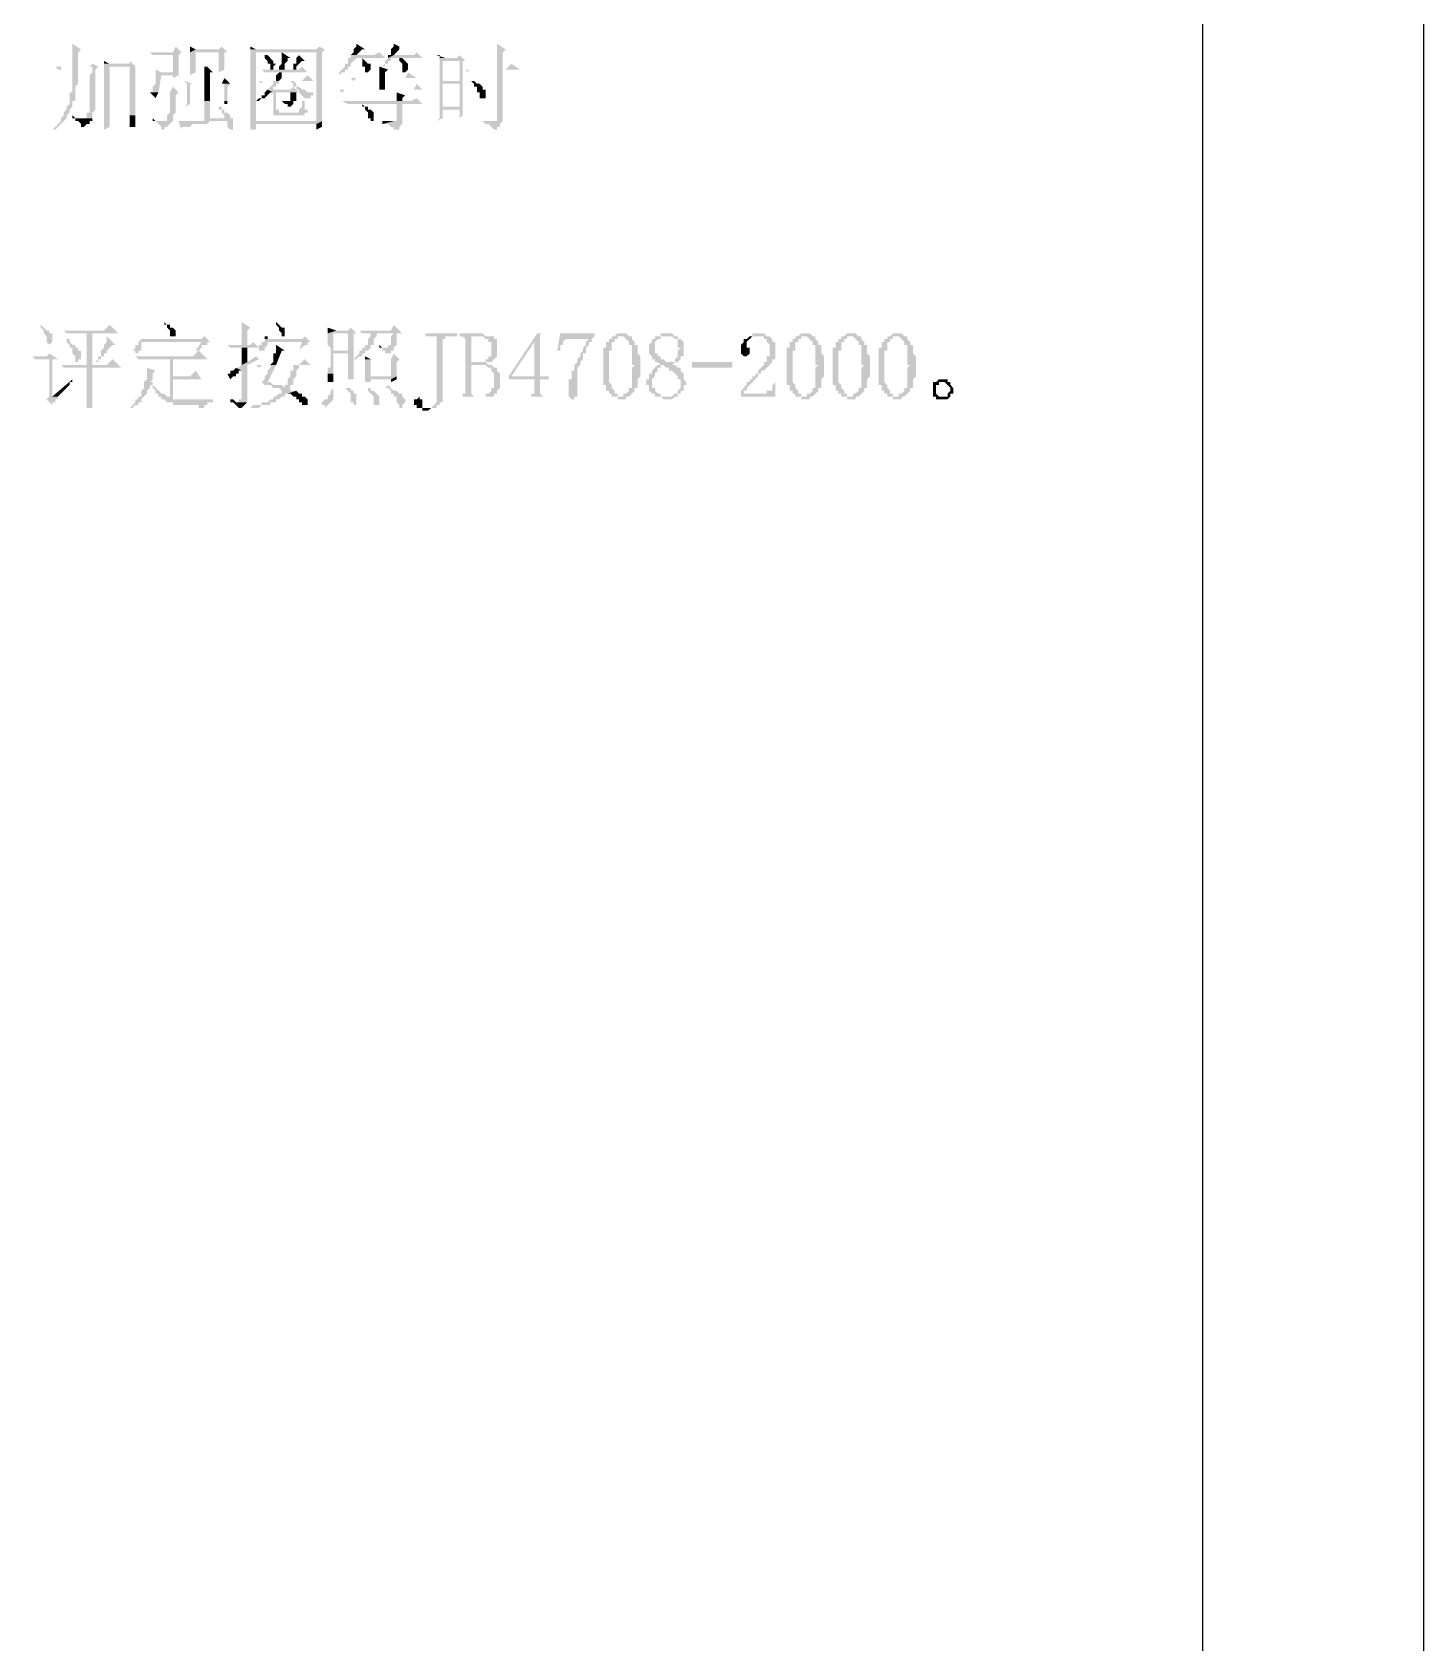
# Model space of a CAD drawing. Extents: x 51 to 246, y 3 to 417.
# Drawn here: x 225.34 to 245.87, y 308.46 to 332.23 of the extents above; entities that cross this region are included whole.
import ezdxf

# ---------------------------------------------------------------- set-up
doc = ezdxf.new("R2010")
doc.units = 0
doc.header["$MEASUREMENT"] = 0
doc.layers.add('_____1', color=160, linetype='Continuous')

msp = doc.modelspace()

# ---------------------------------------------------------------- hatches: boundary and pattern name
at = {"layer": '_____1'}
for points in [[(225.933, 332.062), (225.933, 331.724), (226.018, 331.724), (226.018, 331.935), (226.06, 331.978)], [(227.457, 332.02), (227.415, 331.935), (227.076, 331.935), (227.118, 331.893), (227.415, 331.893), (227.542, 331.935)], [(227.542, 331.935), (227.415, 331.893), (227.415, 331.639), (227.245, 331.639), (227.499, 331.639), (227.499, 331.893)], [(227.669, 332.02), (227.669, 331.935), (227.753, 331.978)], [(228.134, 332.02), (228.092, 331.978), (227.753, 331.978), (227.669, 331.935), (227.669, 331.724), (228.092, 331.724), (228.092, 331.639), (228.177, 331.681), (228.177, 331.724), (227.753, 331.724), (227.753, 331.935), (228.219, 331.935)], [(228.219, 331.935), (228.092, 331.935), (228.092, 331.724), (227.753, 331.724), (228.177, 331.724), (228.177, 331.935)], [(229.574, 332.02), (229.531, 331.978), (228.558, 331.978), (228.558, 330.919), (228.642, 330.919), (228.642, 331.935), (229.531, 331.935), (229.658, 331.978)], [(228.558, 332.02), (228.558, 331.978), (228.642, 331.978)], [(229.658, 331.978), (229.531, 331.935), (229.531, 330.919), (228.558, 330.919), (228.558, 330.792), (228.642, 330.792), (228.642, 330.877), (229.531, 330.877), (229.616, 330.919), (229.616, 331.935)], [(229.023, 331.935), (229.023, 331.766), (228.981, 331.724), (228.981, 331.681), (229.066, 331.681), (229.066, 331.766), (229.108, 331.808), (229.108, 331.851), (229.15, 331.851)], [(229.277, 331.893), (229.235, 331.851), (229.235, 331.766), (229.193, 331.766), (229.193, 331.681), (229.15, 331.681), (229.235, 331.681), (229.235, 331.724), (229.277, 331.766), (229.32, 331.808), (229.362, 331.808)], [(230.463, 331.935), (230.378, 331.893), (230.039, 331.893), (230.039, 331.851), (229.997, 331.851), (229.997, 331.766), (229.955, 331.766), (229.955, 331.724), (229.87, 331.639), (229.87, 331.597), (229.912, 331.639), (229.955, 331.639), (229.955, 331.681), (229.997, 331.681), (229.997, 331.724), (230.039, 331.724), (230.039, 331.766), (230.124, 331.851), (230.547, 331.851)], [(230.124, 332.062), (230.124, 332.02), (230.082, 331.978), (230.082, 331.935), (230.039, 331.893), (230.124, 331.893), (230.209, 331.978), (230.251, 331.978)], [(231.013, 331.935), (230.971, 331.893), (230.674, 331.893), (230.59, 331.851), (230.547, 331.808), (230.547, 331.766), (230.505, 331.724), (230.547, 331.724), (230.547, 331.766), (230.59, 331.766), (230.59, 331.808), (230.632, 331.808), (230.632, 331.851), (231.098, 331.851)], [(230.674, 332.062), (230.674, 332.02), (230.632, 331.978), (230.632, 331.893), (230.59, 331.893), (230.59, 331.851), (230.674, 331.893), (230.759, 331.978), (230.759, 332.02)], [(230.759, 331.851), (230.759, 331.808), (230.801, 331.766), (230.801, 331.639), (230.844, 331.639), (230.886, 331.681), (230.886, 331.766), (230.801, 331.851)], [(231.309, 331.893), (231.352, 331.893), (231.352, 331.851), (231.436, 331.851)], [(231.648, 331.893), (231.606, 331.851), (231.352, 331.851), (231.352, 331.089), (231.648, 331.089), (231.648, 330.962), (231.69, 331.004), (231.69, 331.089), (231.394, 331.131), (231.394, 331.47), (231.648, 331.47), (231.394, 331.512), (231.394, 331.808), (231.733, 331.808)], [(232.198, 332.062), (232.198, 331.681), (232.283, 331.681), (232.283, 331.935), (232.325, 331.978)], [(225.933, 331.724), (225.933, 331.343), (225.891, 331.343), (225.891, 331.173), (225.848, 331.131), (225.848, 331.089), (225.806, 331.046), (225.806, 331.004), (225.764, 330.962), (225.764, 330.919), (225.637, 330.792), (225.679, 330.792), (225.848, 330.962), (225.848, 331.004), (225.891, 331.046), (225.891, 331.089), (225.933, 331.131), (225.933, 331.216), (225.975, 331.216), (225.975, 331.427), (226.018, 331.47), (226.018, 331.724), (226.229, 331.724)], [(226.229, 331.766), (226.187, 331.724), (225.679, 331.724), (225.721, 331.681), (225.764, 331.681), (225.764, 331.724), (226.314, 331.724)], [(226.314, 331.724), (225.933, 331.724), (226.229, 331.724), (226.229, 331.639), (226.187, 331.597), (226.187, 331.046), (226.145, 331.046), (226.145, 330.962), (226.102, 330.962), (226.229, 330.962), (226.229, 331.046), (226.272, 331.089), (226.272, 331.681)], [(226.78, 331.808), (226.78, 331.766), (226.399, 331.766), (226.399, 331.004), (226.483, 331.004), (226.483, 331.724), (226.864, 331.724)], [(226.399, 331.808), (226.399, 331.766), (226.483, 331.766)], [(227.161, 331.597), (227.161, 331.47), (227.118, 331.427), (227.118, 331.343), (227.203, 331.343), (227.245, 331.597), (227.415, 331.597)], [(227.161, 331.681), (227.161, 331.597), (227.415, 331.597), (227.415, 331.554), (227.499, 331.597), (227.499, 331.639), (227.245, 331.639)], [(227.669, 331.724), (227.669, 331.597), (227.753, 331.639), (227.753, 331.724), (228.092, 331.724)], [(227.923, 331.724), (227.88, 331.724), (227.88, 331.47), (227.711, 331.47), (227.965, 331.47), (227.965, 331.639), (228.007, 331.639)], [(229.404, 331.597), (229.32, 331.512), (228.685, 331.512), (228.727, 331.47), (228.727, 331.512), (229.489, 331.512)], [(229.32, 331.724), (229.277, 331.681), (228.727, 331.681), (228.769, 331.639), (229.404, 331.639)], [(230.886, 331.639), (230.844, 331.554), (230.039, 331.554), (230.082, 331.512), (230.124, 331.554), (231.013, 331.554)], [(230.463, 331.724), (230.463, 331.554), (230.547, 331.554), (230.547, 331.639), (230.59, 331.681)], [(231.733, 331.808), (231.648, 331.808), (231.648, 331.512), (231.394, 331.512), (231.648, 331.47), (231.648, 331.131), (231.394, 331.131), (231.69, 331.089), (231.69, 331.808)], [(232.41, 331.766), (232.325, 331.681), (231.733, 331.681), (231.775, 331.639), (231.775, 331.681), (232.537, 331.681)], [(232.283, 331.681), (232.198, 331.681), (232.198, 330.919), (231.944, 330.919), (231.987, 330.919), (232.029, 330.877), (232.071, 330.877), (232.156, 330.792), (232.198, 330.792), (232.198, 330.835), (232.241, 330.835), (232.241, 330.877), (232.283, 330.919), (232.283, 330.962)], [(227.415, 331.427), (227.372, 331.343), (227.076, 331.343), (227.372, 331.343), (227.372, 331.046), (227.33, 331.004), (227.33, 330.919), (227.161, 330.919), (227.245, 330.835), (227.245, 330.792), (227.288, 330.792), (227.288, 330.835), (227.33, 330.835), (227.415, 330.919), (227.415, 331.004), (227.457, 331.046), (227.457, 331.3), (227.499, 331.343)], [(227.584, 331.512), (227.626, 331.47), (228.177, 331.47), (228.177, 331.216), (227.669, 331.216), (228.219, 331.216), (228.219, 331.427), (228.261, 331.47), (227.711, 331.47)], [(227.626, 331.47), (227.626, 331.173), (227.584, 331.131), (227.669, 331.173), (227.669, 331.216), (228.219, 331.216), (227.669, 331.216), (227.669, 331.47), (228.177, 331.47)], [(228.177, 331.554), (228.134, 331.47), (227.965, 331.47), (228.261, 331.47)], [(228.812, 331.385), (228.769, 331.343), (228.769, 331.3), (228.727, 331.3), (228.727, 331.258), (228.685, 331.258), (228.642, 331.216), (228.685, 331.216), (228.727, 331.258), (228.769, 331.258), (228.854, 331.343), (228.896, 331.343)], [(228.896, 331.512), (228.896, 331.47), (228.812, 331.385), (228.939, 331.385), (228.896, 331.385), (228.896, 331.427), (228.939, 331.427), (228.939, 331.47), (228.981, 331.47), (228.981, 331.512), (229.15, 331.512)], [(229.193, 331.427), (229.15, 331.385), (228.812, 331.385), (228.896, 331.343), (228.896, 331.004), (229.362, 331.004), (229.362, 331.046), (229.404, 331.046), (228.981, 331.046), (228.981, 331.089), (228.939, 331.089), (228.939, 331.343), (229.277, 331.343)], [(231.013, 331.47), (230.971, 331.385), (229.87, 331.385), (229.912, 331.343), (229.955, 331.385), (231.098, 331.385)], [(227.076, 331.343), (227.161, 331.258), (227.203, 331.343), (227.372, 331.343)], [(227.965, 331.216), (227.88, 331.216), (227.88, 330.919), (228.219, 330.919), (228.219, 330.835), (228.261, 330.792), (228.304, 330.792), (228.304, 330.962), (227.965, 330.962)], [(228.092, 331.131), (228.092, 331.089), (228.134, 331.089), (228.134, 331.046), (228.177, 331.004), (228.177, 330.962), (227.965, 330.962), (228.304, 330.962), (228.261, 330.962), (228.261, 331.004), (228.219, 331.046), (228.177, 331.046), (228.177, 331.089), (228.134, 331.089), (228.134, 331.131)], [(229.277, 331.343), (229.15, 331.343), (229.15, 331.216), (229.023, 331.216), (229.066, 331.173), (229.108, 331.173), (229.108, 331.131), (229.15, 331.131), (229.193, 331.173), (229.193, 331.216), (229.235, 331.216), (229.235, 331.343)], [(229.023, 331.216), (229.108, 331.216), (229.066, 331.216)], [(231.013, 331.258), (230.928, 331.216), (229.912, 331.216), (229.997, 331.173), (231.098, 331.173)], [(230.209, 331.173), (230.209, 331.131), (230.251, 331.131), (230.251, 331.089), (230.293, 331.046), (230.293, 330.962), (230.336, 330.962), (230.336, 330.919), (230.378, 330.919), (230.378, 331.046), (230.336, 331.089), (230.293, 331.089), (230.293, 331.131), (230.251, 331.131)], [(230.801, 331.173), (230.717, 331.173), (230.717, 330.919), (230.674, 330.919), (230.505, 330.877), (230.59, 330.877), (230.632, 330.835), (230.674, 330.835), (230.674, 330.792), (230.759, 330.792), (230.759, 330.835), (230.801, 330.877), (230.801, 330.919)], [(230.717, 331.343), (230.717, 331.216), (230.801, 331.216), (230.801, 331.258), (230.844, 331.3)], [(227.118, 330.962), (227.118, 330.919), (227.288, 330.919), (227.161, 330.919)], [(227.88, 330.919), (227.499, 330.919), (227.542, 330.792), (227.542, 330.835), (227.669, 330.835), (227.711, 330.877), (227.923, 330.877), (227.965, 330.919), (228.219, 330.919)], [(229.616, 330.919), (229.531, 330.877), (229.531, 330.792), (229.616, 330.835), (229.616, 330.877)], [(230.505, 330.919), (230.505, 330.877), (230.674, 330.919), (230.547, 330.919)], [(231.352, 331.089), (231.352, 330.962), (231.309, 330.919), (231.394, 330.962), (231.394, 331.089), (231.648, 331.089)], [(231.944, 330.919), (232.156, 330.919), (231.987, 330.919)], [(225.467, 327.914), (225.467, 327.871), (225.51, 327.829), (225.51, 327.787), (225.552, 327.744), (225.552, 327.66), (225.594, 327.617), (225.637, 327.66), (225.637, 327.787), (225.594, 327.787), (225.594, 327.829), (225.552, 327.829), (225.51, 327.871)], [(226.483, 327.914), (226.399, 327.829), (225.806, 327.829), (225.848, 327.787), (226.61, 327.787)], [(228.431, 327.956), (228.431, 327.617), (228.515, 327.617), (228.515, 327.829), (228.558, 327.871)], [(229.701, 327.871), (229.701, 327.787), (229.828, 327.829)], [(230.039, 327.871), (229.997, 327.829), (229.828, 327.829), (229.701, 327.787), (229.701, 327.617), (229.743, 327.575), (229.743, 327.279), (229.701, 327.279), (229.701, 327.194), (229.997, 327.194), (229.997, 327.109), (230.082, 327.109), (230.082, 327.194), (229.785, 327.194), (229.785, 327.49), (230.082, 327.49), (229.785, 327.533), (229.785, 327.787), (230.124, 327.787)], [(230.674, 327.914), (230.632, 327.829), (230.166, 327.829), (230.209, 327.787), (230.801, 327.787)], [(225.848, 327.702), (225.848, 327.66), (225.891, 327.617), (225.891, 327.575), (225.933, 327.575), (225.933, 327.49), (225.975, 327.448), (225.975, 327.363), (226.018, 327.363), (226.018, 327.406), (226.06, 327.406), (226.06, 327.533), (226.018, 327.533), (226.018, 327.575), (225.975, 327.575), (225.975, 327.617), (225.933, 327.617), (225.891, 327.66), (225.891, 327.702)], [(226.441, 327.744), (226.441, 327.66), (226.399, 327.617), (226.399, 327.575), (226.356, 327.533), (226.356, 327.448), (226.314, 327.448), (226.314, 327.406), (226.272, 327.363), (226.314, 327.363), (226.314, 327.406), (226.356, 327.406), (226.356, 327.448), (226.399, 327.448), (226.399, 327.49), (226.441, 327.49), (226.441, 327.533), (226.526, 327.617), (226.568, 327.617)], [(226.907, 327.66), (226.907, 327.617), (226.864, 327.617), (226.864, 327.575), (226.822, 327.533), (226.864, 327.533), (226.864, 327.49), (226.907, 327.49), (226.907, 327.533), (226.949, 327.533), (226.949, 327.66), (227.838, 327.66)], [(226.949, 327.787), (226.949, 327.702), (226.907, 327.66), (226.949, 327.702)], [(227.88, 327.744), (227.838, 327.702), (226.949, 327.702), (226.907, 327.66), (227.838, 327.66), (227.753, 327.533), (227.796, 327.533), (227.838, 327.575), (227.838, 327.617), (227.923, 327.617), (227.923, 327.66), (227.965, 327.66)], [(228.6, 327.66), (228.558, 327.617), (228.219, 327.617), (228.261, 327.575), (228.685, 327.575)], [(228.515, 327.575), (228.431, 327.575), (228.431, 327.321), (228.515, 327.363)], [(228.769, 327.702), (228.769, 327.66), (228.727, 327.66), (228.727, 327.617), (228.685, 327.617), (228.685, 327.533), (228.769, 327.533), (228.769, 327.575), (228.812, 327.617), (228.812, 327.66), (229.32, 327.66)], [(229.362, 327.744), (229.32, 327.702), (228.769, 327.702), (229.32, 327.66), (229.277, 327.533), (229.362, 327.617), (229.404, 327.617), (229.404, 327.66), (229.447, 327.66)], [(228.939, 327.617), (228.939, 327.49), (228.896, 327.49), (228.896, 327.363), (228.854, 327.321), (228.939, 327.321), (229.023, 327.533), (229.066, 327.533)], [(230.124, 327.787), (229.997, 327.787), (229.997, 327.533), (229.785, 327.533), (230.082, 327.49), (230.082, 327.787)], [(230.801, 327.787), (230.674, 327.787), (230.632, 327.744), (230.632, 327.617), (230.59, 327.617), (230.59, 327.575), (230.463, 327.575), (230.505, 327.575), (230.505, 327.533), (230.547, 327.533), (230.547, 327.49), (230.632, 327.49), (230.632, 327.533), (230.674, 327.533), (230.674, 327.575), (230.717, 327.617), (230.717, 327.787)], [(231.606, 327.787), (231.14, 327.787), (231.14, 327.744), (231.309, 327.744), (231.309, 326.771), (231.267, 326.728), (231.225, 326.686), (231.182, 326.686), (231.309, 326.686), (231.309, 326.728), (231.352, 326.728), (231.352, 326.771), (231.394, 326.771), (231.394, 327.702), (231.436, 327.702), (231.436, 327.744), (231.606, 327.744)], [(231.944, 327.787), (231.648, 327.787), (231.648, 327.744), (231.987, 327.744), (232.029, 327.702), (232.071, 327.702), (232.071, 327.66), (232.114, 327.66), (232.114, 327.448), (232.071, 327.448), (232.071, 327.406), (232.029, 327.406), (232.029, 327.363), (231.817, 327.363), (232.114, 327.363), (232.198, 327.448), (232.198, 327.702), (232.156, 327.702), (232.156, 327.744), (232.029, 327.744), (231.987, 327.787)], [(231.648, 327.744), (231.69, 327.744), (231.733, 327.702), (231.733, 326.898), (231.69, 326.898), (231.69, 326.855), (231.86, 326.855), (231.817, 326.898), (231.817, 327.321), (232.071, 327.321), (232.029, 327.363), (231.817, 327.363), (231.817, 327.744), (231.902, 327.744)], [(232.833, 327.787), (232.791, 327.787), (232.368, 327.152), (232.368, 327.109), (232.749, 327.109), (232.749, 326.898), (232.706, 326.898), (232.706, 326.855), (232.579, 326.855), (232.96, 326.855), (232.876, 326.855), (232.833, 326.898), (232.833, 327.109), (232.96, 327.109), (232.96, 327.152), (232.41, 327.152), (232.749, 327.66)], [(232.833, 327.787), (232.749, 327.66), (232.749, 327.152), (232.41, 327.152), (232.833, 327.152)], [(233.638, 327.787), (233.13, 327.787), (233.087, 327.533), (233.13, 327.533), (233.13, 327.617), (233.172, 327.617), (233.172, 327.66), (233.214, 327.702), (233.595, 327.702), (233.638, 327.744)], [(233.595, 327.702), (233.553, 327.702), (233.511, 327.66), (233.511, 327.617), (233.468, 327.575), (233.468, 327.533), (233.426, 327.49), (233.426, 327.448), (233.384, 327.406), (233.384, 327.363), (233.341, 327.321), (233.341, 327.236), (233.299, 327.236), (233.299, 327.109), (233.257, 327.109), (233.257, 326.855), (233.299, 326.813), (233.341, 326.813), (233.341, 326.855), (233.384, 326.855), (233.384, 327.279), (233.426, 327.321), (233.426, 327.363), (233.468, 327.406), (233.468, 327.49), (233.511, 327.49), (233.511, 327.575), (233.553, 327.617), (233.553, 327.66), (233.595, 327.66)], [(233.892, 327.744), (233.892, 327.702), (233.849, 327.702), (233.849, 327.66), (233.807, 327.66), (233.807, 327.575), (233.765, 327.575), (233.765, 327.025), (233.807, 327.025), (233.807, 326.94), (233.849, 326.94), (233.849, 326.898), (233.892, 326.898), (233.892, 326.855), (233.976, 326.855), (233.976, 326.813), (234.103, 326.813), (234.103, 326.855), (234.146, 326.855), (233.976, 326.855), (233.976, 326.898), (233.934, 326.898), (233.934, 326.94), (233.892, 326.982), (233.892, 327.025), (233.849, 327.067), (233.849, 327.533), (233.892, 327.533), (233.892, 327.66), (233.934, 327.66), (233.934, 327.702), (233.976, 327.702), (233.976, 327.744), (234.019, 327.744)], [(234.019, 327.787), (233.976, 327.787), (233.934, 327.744), (233.892, 327.744), (234.061, 327.744), (234.146, 327.66), (234.146, 327.617), (234.188, 327.617), (234.188, 327.321), (234.23, 327.321), (234.188, 327.279), (234.188, 326.982), (234.146, 326.982), (234.146, 326.94), (234.103, 326.898), (234.061, 326.898), (234.061, 326.855), (234.019, 326.855), (234.146, 326.855), (234.23, 326.94), (234.23, 326.982), (234.273, 326.982), (234.273, 327.109), (234.315, 327.152), (234.315, 327.448), (234.273, 327.49), (234.273, 327.617), (234.23, 327.617), (234.23, 327.66), (234.188, 327.702), (234.188, 327.744), (234.146, 327.744), (234.103, 327.787), (234.061, 327.787)], [(234.696, 327.787), (234.611, 327.787), (234.611, 327.744), (234.527, 327.744), (234.527, 327.702), (234.484, 327.702), (234.484, 327.66), (234.442, 327.617), (234.442, 327.49), (234.484, 327.448), (234.484, 327.406), (234.527, 327.406), (234.527, 327.363), (234.569, 327.363), (234.611, 327.321), (234.569, 327.321), (234.654, 327.321), (234.696, 327.279), (234.738, 327.279), (234.738, 327.236), (234.781, 327.236), (234.865, 327.152), (234.865, 327.109), (234.908, 327.109), (234.908, 326.982), (234.865, 326.94), (234.865, 326.898), (234.823, 326.898), (234.781, 326.855), (234.569, 326.855), (234.611, 326.855), (234.654, 326.813), (234.781, 326.813), (234.823, 326.855), (234.865, 326.855), (234.865, 326.898), (234.908, 326.898), (234.908, 326.94), (234.95, 326.94), (234.95, 327.025), (234.992, 327.025), (234.992, 327.067), (234.95, 327.109), (234.95, 327.194), (234.908, 327.236), (234.908, 327.279), (234.865, 327.279), (234.823, 327.321), (234.781, 327.321), (234.823, 327.363), (234.696, 327.363), (234.654, 327.406), (234.611, 327.406), (234.611, 327.448), (234.569, 327.448), (234.569, 327.49), (234.527, 327.49), (234.527, 327.66), (234.569, 327.702), (234.611, 327.702), (234.611, 327.744), (234.823, 327.744), (234.781, 327.787), (234.738, 327.787)], [(234.823, 327.744), (234.696, 327.744), (234.781, 327.744), (234.823, 327.702), (234.865, 327.702), (234.865, 327.575), (234.908, 327.575), (234.865, 327.533), (234.865, 327.448), (234.823, 327.406), (234.823, 327.363), (234.738, 327.363), (234.865, 327.363), (234.908, 327.406), (234.908, 327.448), (234.95, 327.448), (234.95, 327.66), (234.908, 327.702), (234.865, 327.702), (234.865, 327.744)], [(236.051, 327.787), (235.966, 327.787), (235.966, 327.744), (235.924, 327.744), (236.135, 327.744), (236.135, 327.702), (236.178, 327.702), (236.178, 327.66), (236.22, 327.617), (236.22, 327.448), (236.178, 327.448), (236.178, 327.363), (236.135, 327.363), (236.135, 327.321), (236.093, 327.279), (236.051, 327.236), (236.051, 327.194), (236.008, 327.194), (236.008, 327.152), (235.966, 327.152), (235.966, 327.109), (235.924, 327.109), (235.924, 327.067), (235.881, 327.067), (235.881, 327.025), (235.797, 326.94), (235.797, 326.898), (235.839, 326.898), (235.839, 326.94), (235.881, 326.94), (235.881, 326.982), (235.924, 327.025), (235.966, 327.067), (236.051, 327.152), (236.051, 327.194), (236.093, 327.194), (236.093, 327.236), (236.135, 327.236), (236.178, 327.279), (236.262, 327.363), (236.262, 327.406), (236.305, 327.406), (236.305, 327.66), (236.262, 327.66), (236.262, 327.702), (236.22, 327.744), (236.178, 327.744), (236.135, 327.787), (236.093, 327.787)], [(235.924, 327.744), (235.881, 327.702), (235.839, 327.702), (235.839, 327.66), (235.797, 327.617), (235.797, 327.49), (235.839, 327.448), (235.881, 327.448), (235.924, 327.49), (235.924, 327.575), (235.881, 327.575), (235.881, 327.66), (235.924, 327.702), (235.966, 327.744), (236.051, 327.744)], [(236.601, 327.744), (236.601, 327.702), (236.559, 327.702), (236.559, 327.66), (236.516, 327.66), (236.516, 327.575), (236.474, 327.575), (236.474, 327.025), (236.516, 327.025), (236.516, 326.94), (236.559, 326.94), (236.559, 326.898), (236.601, 326.898), (236.601, 326.855), (236.686, 326.855), (236.686, 326.813), (236.813, 326.813), (236.813, 326.855), (236.855, 326.855), (236.686, 326.855), (236.686, 326.898), (236.643, 326.898), (236.643, 326.94), (236.601, 326.982), (236.601, 327.025), (236.559, 327.067), (236.559, 327.533), (236.601, 327.533), (236.601, 327.66), (236.643, 327.66), (236.643, 327.702), (236.686, 327.702), (236.686, 327.744), (236.728, 327.744)], [(236.728, 327.787), (236.686, 327.787), (236.643, 327.744), (236.601, 327.744), (236.77, 327.744), (236.855, 327.66), (236.855, 327.617), (236.897, 327.617), (236.897, 327.321), (236.94, 327.321), (236.897, 327.279), (236.897, 326.982), (236.855, 326.982), (236.855, 326.94), (236.813, 326.898), (236.77, 326.898), (236.77, 326.855), (236.728, 326.855), (236.855, 326.855), (236.94, 326.94), (236.94, 326.982), (236.982, 326.982), (236.982, 327.109), (237.024, 327.152), (237.024, 327.448), (236.982, 327.49), (236.982, 327.617), (236.94, 327.617), (236.94, 327.66), (236.897, 327.702), (236.897, 327.744), (236.855, 327.744), (236.813, 327.787), (236.77, 327.787)], [(237.278, 327.744), (237.278, 327.702), (237.236, 327.702), (237.236, 327.66), (237.194, 327.66), (237.194, 327.575), (237.151, 327.575), (237.151, 327.025), (237.194, 327.025), (237.194, 326.94), (237.236, 326.94), (237.236, 326.898), (237.278, 326.898), (237.278, 326.855), (237.363, 326.855), (237.363, 326.813), (237.49, 326.813), (237.49, 326.855), (237.532, 326.855), (237.363, 326.855), (237.363, 326.898), (237.321, 326.898), (237.321, 326.94), (237.278, 326.982), (237.278, 327.025), (237.236, 327.067), (237.236, 327.533), (237.278, 327.533), (237.278, 327.66), (237.321, 327.66), (237.321, 327.702), (237.363, 327.702), (237.363, 327.744), (237.405, 327.744)], [(237.405, 327.787), (237.363, 327.787), (237.321, 327.744), (237.278, 327.744), (237.448, 327.744), (237.532, 327.66), (237.532, 327.617), (237.575, 327.617), (237.575, 327.321), (237.617, 327.321), (237.575, 327.279), (237.575, 326.982), (237.532, 326.982), (237.532, 326.94), (237.49, 326.898), (237.448, 326.898), (237.448, 326.855), (237.405, 326.855), (237.532, 326.855), (237.617, 326.94), (237.617, 326.982), (237.659, 326.982), (237.659, 327.109), (237.702, 327.152), (237.702, 327.448), (237.659, 327.49), (237.659, 327.617), (237.617, 327.617), (237.617, 327.66), (237.575, 327.702), (237.575, 327.744), (237.532, 327.744), (237.49, 327.787), (237.448, 327.787)], [(237.956, 327.744), (237.956, 327.702), (237.913, 327.702), (237.913, 327.66), (237.871, 327.66), (237.871, 327.575), (237.829, 327.575), (237.829, 327.025), (237.871, 327.025), (237.871, 326.94), (237.913, 326.94), (237.913, 326.898), (237.956, 326.898), (237.956, 326.855), (238.04, 326.855), (238.04, 326.813), (238.167, 326.813), (238.167, 326.855), (238.21, 326.855), (238.04, 326.855), (238.04, 326.898), (237.998, 326.898), (237.998, 326.94), (237.956, 326.982), (237.956, 327.025), (237.913, 327.067), (237.913, 327.533), (237.956, 327.533), (237.956, 327.66), (237.998, 327.66), (237.998, 327.702), (238.04, 327.702), (238.04, 327.744), (238.083, 327.744)], [(238.083, 327.787), (238.04, 327.787), (237.998, 327.744), (237.956, 327.744), (238.125, 327.744), (238.21, 327.66), (238.21, 327.617), (238.252, 327.617), (238.252, 327.321), (238.294, 327.321), (238.252, 327.279), (238.252, 326.982), (238.21, 326.982), (238.21, 326.94), (238.167, 326.898), (238.125, 326.898), (238.125, 326.855), (238.083, 326.855), (238.21, 326.855), (238.294, 326.94), (238.294, 326.982), (238.337, 326.982), (238.337, 327.109), (238.379, 327.152), (238.379, 327.448), (238.337, 327.49), (238.337, 327.617), (238.294, 327.617), (238.294, 327.66), (238.252, 327.702), (238.252, 327.744), (238.21, 327.744), (238.167, 327.787), (238.125, 327.787)], [(225.594, 327.49), (225.552, 327.448), (225.34, 327.448), (225.383, 327.406), (225.721, 327.406)], [(225.721, 327.406), (225.594, 327.406), (225.594, 326.855), (225.552, 326.813), (225.637, 326.728), (225.637, 326.771), (225.679, 326.771), (225.679, 326.813), (225.721, 326.813), (225.721, 326.855), (225.637, 326.855), (225.637, 327.406)], [(226.526, 327.406), (226.441, 327.321), (225.764, 327.321), (225.806, 327.279), (226.653, 327.279)], [(227.796, 327.533), (227.711, 327.448), (226.864, 327.448), (226.907, 327.406), (227.923, 327.406)], [(227.415, 327.406), (227.372, 327.406), (227.372, 326.855), (227.245, 326.813), (227.669, 326.813), (227.415, 326.813), (227.415, 327.109), (227.838, 327.109), (227.415, 327.152)], [(228.642, 327.448), (228.515, 327.363), (228.431, 327.321), (228.388, 327.279), (228.346, 327.279), (228.431, 327.236), (228.431, 326.813), (228.388, 326.813), (228.388, 326.771), (228.346, 326.771), (228.515, 326.771), (228.515, 327.321), (228.685, 327.406)], [(229.362, 327.406), (229.277, 327.321), (228.642, 327.321), (228.685, 327.279), (228.727, 327.321), (229.447, 327.321)], [(228.939, 327.321), (228.854, 327.321), (228.854, 327.279), (228.812, 327.236), (228.812, 327.194), (228.769, 327.152), (228.769, 327.109), (228.727, 327.067), (228.769, 327.025), (228.854, 327.025), (228.896, 326.982), (229.066, 326.982), (229.023, 327.025), (228.896, 327.025), (228.854, 327.067), (228.812, 327.067)], [(230.082, 327.49), (229.997, 327.49), (229.997, 327.194), (229.785, 327.194), (230.082, 327.194), (230.082, 327.448)], [(230.674, 327.49), (230.632, 327.406), (230.251, 327.406), (230.251, 327.067), (230.336, 327.067), (230.336, 327.109), (230.632, 327.109), (230.717, 327.152), (230.336, 327.152), (230.336, 327.406), (230.759, 327.406)], [(230.251, 327.448), (230.251, 327.406), (230.336, 327.406)], [(230.759, 327.406), (230.632, 327.406), (230.632, 327.152), (230.336, 327.152), (230.717, 327.152), (230.717, 327.363)], [(232.071, 327.321), (231.944, 327.321), (232.029, 327.321), (232.071, 327.279), (232.114, 327.279), (232.114, 327.236), (232.156, 327.194), (232.156, 326.982), (232.114, 326.982), (232.114, 326.94), (232.071, 326.898), (232.029, 326.898), (232.029, 326.855), (231.648, 326.855), (232.156, 326.855), (232.156, 326.898), (232.198, 326.898), (232.198, 326.94), (232.241, 326.982), (232.241, 327.194), (232.198, 327.236), (232.198, 327.279), (232.156, 327.279), (232.114, 327.321)], [(234.569, 327.321), (234.527, 327.279), (234.484, 327.236), (234.484, 327.194), (234.442, 327.194), (234.442, 327.109), (234.4, 327.109), (234.4, 327.025), (234.442, 327.025), (234.442, 326.94), (234.484, 326.898), (234.527, 326.898), (234.527, 326.855), (234.696, 326.855), (234.611, 326.855), (234.611, 326.898), (234.569, 326.898), (234.527, 326.94), (234.527, 326.982), (234.484, 326.982), (234.484, 327.109), (234.527, 327.152), (234.527, 327.194), (234.569, 327.236), (234.569, 327.279), (234.611, 327.279), (234.611, 327.321)], [(227.034, 327.279), (227.034, 327.109), (226.991, 327.067), (226.991, 327.025), (227.118, 327.025), (227.118, 326.982), (227.161, 326.94), (227.161, 326.898), (227.203, 326.898), (227.203, 326.855), (227.245, 326.855), (227.245, 326.813), (227.372, 326.855), (227.33, 326.855), (227.288, 326.898), (227.245, 326.898), (227.118, 327.025), (227.118, 327.067), (227.076, 327.067), (227.118, 327.109), (227.118, 327.194), (227.161, 327.236)], [(227.753, 327.236), (227.669, 327.152), (227.415, 327.152), (227.838, 327.109)], [(228.346, 327.279), (228.304, 327.236), (228.261, 327.236), (228.261, 327.194), (228.219, 327.194), (228.261, 327.109), (228.304, 327.152), (228.346, 327.152), (228.346, 327.194), (228.388, 327.194), (228.388, 327.236), (228.431, 327.236)], [(229.701, 327.194), (229.701, 327.067), (229.785, 327.067), (229.785, 327.194), (229.997, 327.194)], [(230.717, 327.152), (230.632, 327.109), (230.632, 327.067), (230.717, 327.109)], [(238.76, 327.109), (238.718, 327.109), (238.675, 327.067), (238.633, 327.067), (238.633, 326.855), (238.76, 326.855), (238.718, 326.855), (238.675, 326.898), (238.675, 327.025), (238.718, 327.025), (238.718, 327.067), (238.887, 327.067), (238.845, 327.067), (238.845, 327.109), (238.802, 327.109)], [(226.991, 327.025), (226.991, 326.982), (226.949, 326.94), (226.949, 326.855), (226.907, 326.855), (226.907, 326.813), (226.864, 326.813), (226.864, 326.771), (226.78, 326.686), (226.822, 326.686), (226.864, 326.728), (226.907, 326.728), (226.907, 326.771), (226.949, 326.771), (226.949, 326.813), (227.034, 326.898), (227.034, 326.94), (227.076, 326.982), (227.076, 327.025)], [(229.235, 326.94), (229.108, 326.898), (229.15, 326.898), (229.193, 326.855), (229.235, 326.855), (229.235, 326.813), (229.277, 326.813), (229.277, 326.771), (229.32, 326.771), (229.32, 326.728), (229.404, 326.728), (229.404, 326.813), (229.362, 326.855), (229.32, 326.855), (229.32, 326.898), (229.277, 326.898)], [(229.785, 327.025), (229.785, 326.982), (229.743, 326.94), (229.743, 326.898), (229.701, 326.855), (229.701, 326.813), (229.658, 326.813), (229.616, 326.771), (229.616, 326.728), (229.658, 326.728), (229.658, 326.686), (229.785, 326.813), (229.785, 326.982)], [(229.955, 327.025), (229.955, 326.982), (230.039, 326.898), (230.039, 326.771), (230.082, 326.771), (230.082, 326.728), (230.124, 326.728), (230.124, 326.898), (230.082, 326.898), (230.082, 326.94), (230.039, 326.94), (230.039, 326.982), (229.955, 326.982)], [(230.293, 327.025), (230.293, 326.94), (230.378, 326.855), (230.378, 326.728), (230.463, 326.728), (230.463, 326.855), (230.378, 326.94), (230.336, 326.94), (230.336, 326.982), (230.293, 326.982)], [(231.055, 326.855), (231.013, 326.813), (230.971, 326.813), (230.971, 326.728), (231.013, 326.728), (231.013, 326.686), (231.098, 326.686), (231.098, 326.644), (231.182, 326.644), (231.225, 326.686), (231.267, 326.686), (231.098, 326.686), (231.098, 326.813), (231.055, 326.813)], [(236.305, 327.067), (236.262, 327.025), (236.262, 326.94), (236.178, 326.94), (236.178, 326.898), (235.797, 326.898), (235.797, 326.855), (236.305, 326.855)], [(238.887, 327.067), (238.76, 327.067), (238.802, 327.067), (238.887, 326.982), (238.887, 326.94), (238.845, 326.898), (238.845, 326.855), (238.675, 326.855), (238.675, 326.813), (238.845, 326.813), (238.887, 326.855), (238.887, 326.898), (238.929, 326.898), (238.929, 326.982), (238.887, 327.025)], [(228.007, 326.813), (227.288, 326.813), (227.33, 326.771), (227.415, 326.771), (227.415, 326.728), (227.796, 326.728), (227.796, 326.686), (227.88, 326.686), (227.88, 326.728), (227.923, 326.728), (227.923, 326.771), (228.007, 326.771)], [(228.261, 326.813), (228.261, 326.771), (228.304, 326.771), (228.388, 326.686), (228.431, 326.686), (228.515, 326.771), (228.346, 326.771), (228.304, 326.813)]]:
    msp.add_hatch(color=7, dxfattribs=at).paths.add_polyline_path(points, is_closed=False)
for points in [[(228.769, 331.893), (228.769, 331.851), (228.812, 331.808), (228.812, 331.766), (228.854, 331.766), (228.854, 331.681), (228.896, 331.681), (228.896, 331.724), (228.939, 331.766), (228.896, 331.766), (228.896, 331.808), (228.812, 331.893)], [(230.209, 331.851), (230.166, 331.851), (230.209, 331.851), (230.209, 331.724), (230.251, 331.724), (230.251, 331.639), (230.293, 331.639), (230.336, 331.681), (230.336, 331.766), (230.293, 331.766), (230.251, 331.808)], [(226.864, 331.724), (226.78, 331.724), (226.78, 331.004), (226.399, 331.004), (226.399, 330.792), (226.483, 330.835), (226.483, 331.004), (226.864, 331.004)], [(229.023, 331.639), (228.981, 331.639), (228.939, 331.597), (228.939, 331.512), (228.981, 331.512), (229.023, 331.554)], [(227.88, 331.47), (227.965, 331.47), (227.965, 331.216), (227.88, 331.216)], [(229.193, 331.512), (228.896, 331.512), (229.15, 331.512), (229.193, 331.47), (229.193, 331.427), (229.235, 331.427), (229.235, 331.385), (229.277, 331.385), (229.277, 331.343), (229.362, 331.258), (229.447, 331.258), (229.447, 331.3), (229.489, 331.3), (229.489, 331.343), (229.404, 331.343), (229.362, 331.385), (229.32, 331.385), (229.277, 331.427), (229.235, 331.427), (229.235, 331.47)], [(230.463, 331.554), (230.547, 331.554), (230.547, 331.385), (230.463, 331.385)], [(231.86, 331.512), (231.817, 331.512), (231.86, 331.47), (231.86, 331.427), (231.902, 331.427), (231.902, 331.343), (231.944, 331.343), (231.944, 331.258), (232.029, 331.258), (232.029, 331.385), (231.987, 331.385), (231.987, 331.427), (231.944, 331.47), (231.902, 331.47)], [(228.177, 331.216), (228.219, 331.216), (228.219, 331.173), (228.177, 331.173)], [(229.362, 331.216), (229.32, 331.216), (229.32, 331.131), (229.277, 331.089), (229.277, 331.046), (229.023, 331.046), (229.404, 331.046), (229.404, 331.089), (229.362, 331.089)], [(225.933, 331.004), (225.933, 330.962), (225.975, 330.962), (225.975, 330.919), (226.018, 330.919), (226.06, 330.877), (226.06, 330.835), (226.102, 330.835), (226.145, 330.877), (226.187, 330.877), (226.187, 330.919), (226.229, 330.919), (226.229, 330.962), (225.975, 330.962)], [(226.78, 330.835), (226.864, 330.835), (226.864, 331.004), (226.78, 331.004)], [(227.288, 327.956), (227.288, 327.914), (227.33, 327.914), (227.33, 327.871), (227.372, 327.829), (227.372, 327.744), (227.457, 327.744), (227.457, 327.829), (227.415, 327.871), (227.372, 327.871), (227.372, 327.914), (227.33, 327.914)], [(228.939, 327.956), (228.939, 327.914), (228.981, 327.871), (228.981, 327.829), (229.023, 327.787), (229.023, 327.744), (229.066, 327.744), (229.066, 327.871), (229.023, 327.871)], [(226.145, 327.787), (226.229, 327.787), (226.229, 327.321), (226.145, 327.321)], [(228.769, 327.702), (228.812, 327.702), (228.812, 327.744), (228.769, 327.744)], [(230.42, 327.787), (230.336, 327.787), (230.336, 327.744), (230.293, 327.702), (230.293, 327.617), (230.251, 327.617), (230.251, 327.575), (230.209, 327.575), (230.209, 327.533), (230.166, 327.533), (230.166, 327.49), (230.082, 327.406), (230.124, 327.406), (230.166, 327.448), (230.209, 327.448), (230.209, 327.49), (230.251, 327.49), (230.251, 327.533), (230.293, 327.533), (230.336, 327.575), (230.336, 327.617), (230.378, 327.617), (230.378, 327.702), (230.42, 327.744)], [(230.463, 327.617), (230.463, 327.575), (230.59, 327.575), (230.505, 327.575)], [(229.277, 327.321), (229.193, 327.321), (229.193, 327.236), (229.15, 327.236), (229.15, 327.152), (229.108, 327.109), (229.108, 327.025), (229.066, 327.025), (229.066, 326.982), (228.939, 326.982), (228.981, 326.982), (229.023, 326.94), (229.023, 326.898), (228.981, 326.898), (228.939, 326.855), (228.896, 326.855), (228.896, 326.813), (228.854, 326.813), (228.812, 326.771), (228.727, 326.771), (228.727, 326.728), (228.6, 326.728), (228.558, 326.686), (228.685, 326.686), (228.727, 326.728), (228.854, 326.728), (228.854, 326.771), (228.939, 326.771), (228.939, 326.813), (228.981, 326.813), (229.023, 326.855), (229.066, 326.855), (229.066, 326.898), (229.108, 326.898), (229.235, 326.94), (229.15, 326.94), (229.15, 327.025), (229.193, 327.025), (229.193, 327.109), (229.235, 327.152), (229.235, 327.236), (229.277, 327.279)], [(235.077, 327.363), (235.67, 327.363), (235.67, 327.279), (235.077, 327.279)], [(225.933, 327.109), (225.637, 326.855), (225.721, 326.855), (225.891, 327.025), (225.891, 327.067), (225.933, 327.067)], [(226.145, 326.686), (226.229, 326.686), (226.229, 327.279), (226.145, 327.279)], [(230.59, 327.025), (230.547, 326.982), (230.59, 326.982), (230.632, 326.94), (230.632, 326.898), (230.674, 326.898), (230.674, 326.855), (230.717, 326.855), (230.717, 326.771), (230.759, 326.728), (230.759, 326.686), (230.801, 326.686), (230.801, 326.728), (230.844, 326.771), (230.844, 326.813), (230.801, 326.855), (230.801, 326.898), (230.759, 326.898), (230.717, 326.94), (230.674, 326.94), (230.632, 326.982)]]:
    msp.add_hatch(color=7, dxfattribs=at).paths.add_polyline_path(points)

# ---------------------------------------------------------------- linework, layer by layer
at = {"layer": '_____1', "color": 7}
for p, q in [((245.872, 3.259), (245.872, 417.025)), ((242.612, 6.519), (242.612, 413.766))]:
    msp.add_line(p, q, dxfattribs=at)

doc.saveas('drawing.dxf')
